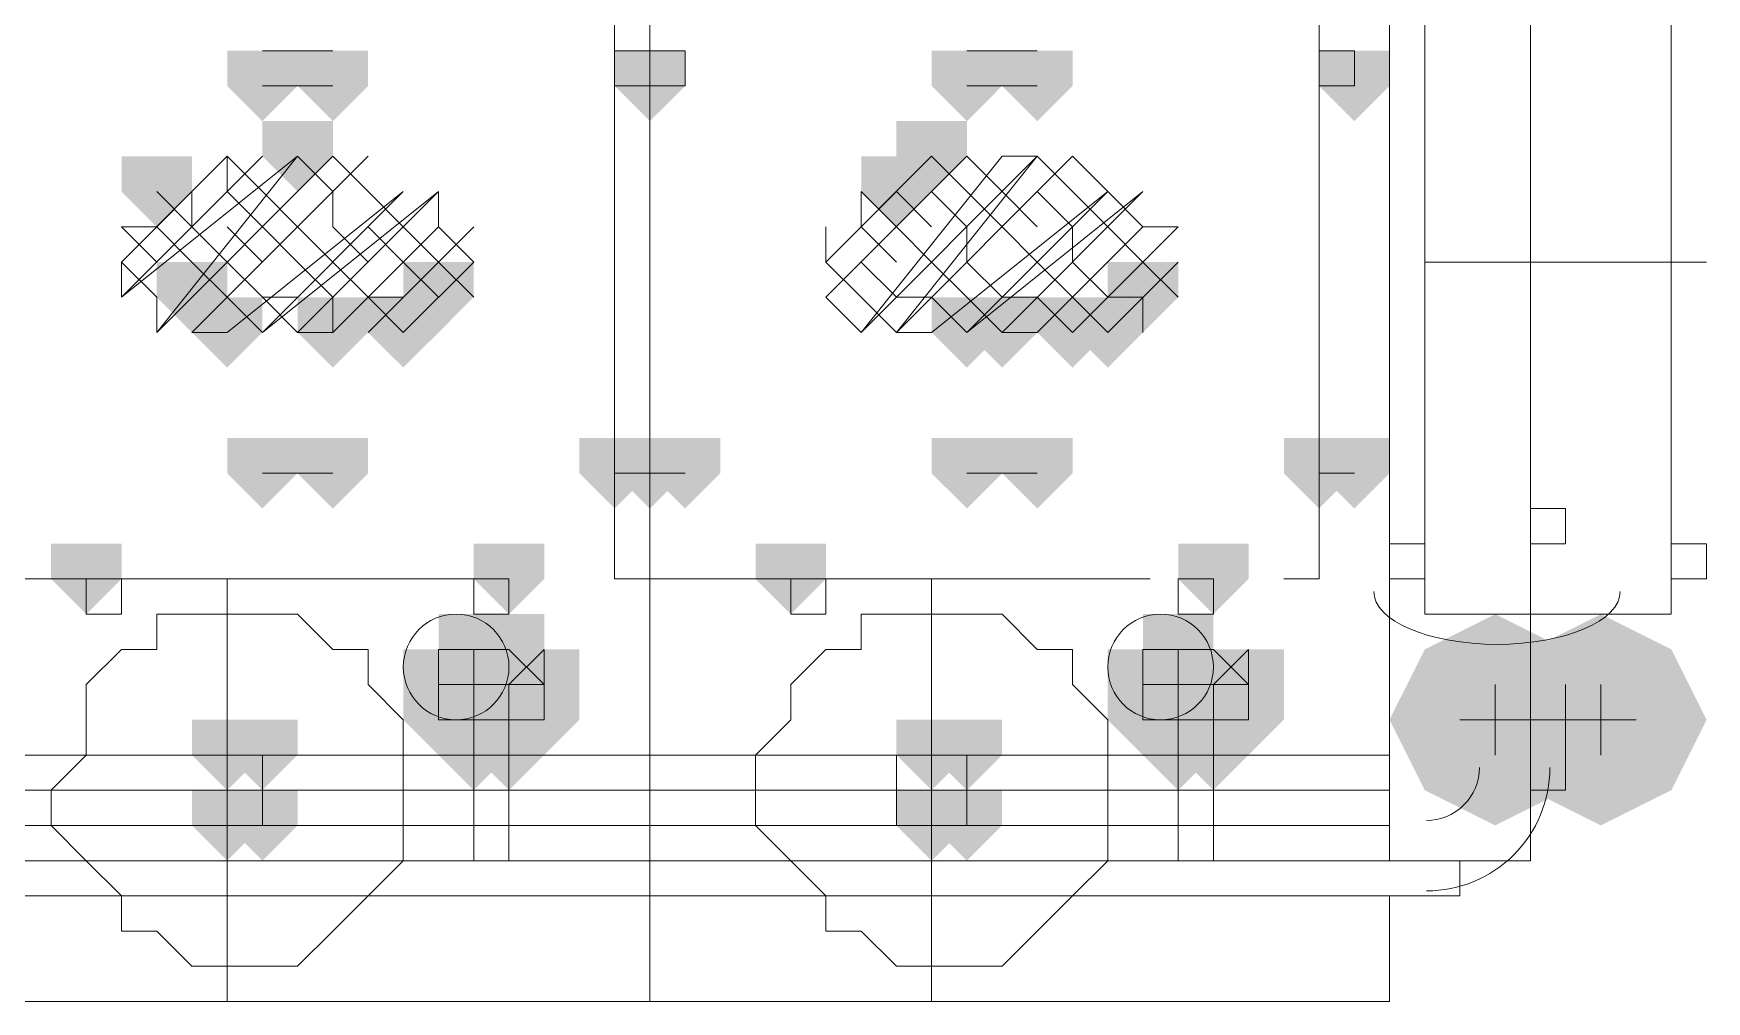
# Model space of a CAD drawing. Header units: millimetres. Extents: x 2315 to 4619, y 1334 to 1897.
# Drawn here: x 3948.507 to 3951.408, y 1525.449 to 1527.128 of the extents above; entities that cross this region are included whole.
import ezdxf

# ---------------------------------------------------------------- set-up
doc = ezdxf.new("R2010")
doc.units = ezdxf.units.MM
doc.linetypes.add('PDF_IMPORT', pattern=[1, 0.8, -0.2])
for name, color, linetype in [('PDF_3中心线层', 1, 'Continuous'), ('PDF_4虚线层', 2, 'Continuous'), ('PDF_5剖面线层', 2, 'Continuous'), ('PDF_剖面线层', 4, 'Continuous'), ('PDF_粗实线层', 7, 'Continuous'), ('PDF_细实线层', 7, 'Continuous')]:
    doc.layers.add(name, color=color, linetype=linetype)

msp = doc.modelspace()

# ---------------------------------------------------------------- hatches: boundary and pattern name
at = {"layer": 'PDF_3中心线层', "transparency": 33554559}
for points in [[(3949.576, 1527.0979), (3949.515, 1527.0979), (3949.515, 1527.0368), (3949.576, 1526.9757), (3949.6371, 1527.0368), (3949.6371, 1527.0979)], [(3949.576, 1527.0979), (3949.515, 1527.0979), (3949.515, 1527.0368), (3949.576, 1526.9757), (3949.6371, 1527.0368), (3949.6371, 1527.0979)], [(3949.576, 1526.426), (3949.515, 1526.426), (3949.515, 1526.3649), (3949.576, 1526.3038), (3949.6371, 1526.3649), (3949.6371, 1526.426)], [(3949.576, 1526.426), (3949.515, 1526.426), (3949.515, 1526.3649), (3949.576, 1526.3038), (3949.6371, 1526.3649), (3949.6371, 1526.426)], [(3949.576, 1526.426), (3949.515, 1526.426), (3949.515, 1526.3649), (3949.576, 1526.3038), (3949.6371, 1526.3649), (3949.6371, 1526.426)], [(3949.576, 1526.426), (3949.515, 1526.426), (3949.515, 1526.3649), (3949.576, 1526.3038), (3949.6371, 1526.3649), (3949.6371, 1526.426)], [(3950.7977, 1526.426), (3950.7366, 1526.426), (3950.7366, 1526.3649), (3950.7977, 1526.3038), (3950.8587, 1526.3649), (3950.8587, 1526.426)], [(3950.7977, 1526.426), (3950.7366, 1526.426), (3950.7366, 1526.3649), (3950.7977, 1526.3038), (3950.8587, 1526.3649), (3950.8587, 1526.426)], [(3948.5987, 1526.2428), (3948.5377, 1526.2428), (3948.5377, 1526.1817), (3948.5987, 1526.1206), (3948.6598, 1526.1817), (3948.6598, 1526.2428)], [(3948.5987, 1526.2428), (3948.5377, 1526.2428), (3948.5377, 1526.1817), (3948.5987, 1526.1206), (3948.6598, 1526.1817), (3948.6598, 1526.2428)], [(3948.5987, 1526.2428), (3948.5377, 1526.2428), (3948.5377, 1526.1817), (3948.5987, 1526.1206), (3948.6598, 1526.1817), (3948.6598, 1526.2428)], [(3948.5987, 1526.2428), (3948.5377, 1526.2428), (3948.5377, 1526.1817), (3948.5987, 1526.1206), (3948.6598, 1526.1817), (3948.6598, 1526.2428)], [(3949.3317, 1526.2428), (3949.2706, 1526.2428), (3949.2706, 1526.1817), (3949.3317, 1526.1206), (3949.3928, 1526.1817), (3949.3928, 1526.2428)], [(3949.3317, 1526.2428), (3949.2706, 1526.2428), (3949.2706, 1526.1817), (3949.3317, 1526.1206), (3949.3928, 1526.1817), (3949.3928, 1526.2428)], [(3949.8204, 1526.2428), (3949.7593, 1526.2428), (3949.7593, 1526.1817), (3949.8204, 1526.1206), (3949.8814, 1526.1817), (3949.8814, 1526.2428)], [(3949.8204, 1526.2428), (3949.7593, 1526.2428), (3949.7593, 1526.1817), (3949.8204, 1526.1206), (3949.8814, 1526.1817), (3949.8814, 1526.2428)], [(3949.8204, 1526.2428), (3949.7593, 1526.2428), (3949.7593, 1526.1817), (3949.8204, 1526.1206), (3949.8814, 1526.1817), (3949.8814, 1526.2428)], [(3949.8204, 1526.2428), (3949.7593, 1526.2428), (3949.7593, 1526.1817), (3949.8204, 1526.1206), (3949.8814, 1526.1817), (3949.8814, 1526.2428)], [(3950.5533, 1526.2428), (3950.4923, 1526.2428), (3950.4923, 1526.1817), (3950.5533, 1526.1206), (3950.6144, 1526.1817), (3950.6144, 1526.2428)], [(3950.5533, 1526.2428), (3950.4923, 1526.2428), (3950.4923, 1526.1817), (3950.5533, 1526.1206), (3950.6144, 1526.1817), (3950.6144, 1526.2428)], [(3950.4923, 1525.9984), (3950.4312, 1525.9984), (3950.4312, 1525.9374), (3950.4923, 1525.8763), (3950.5533, 1525.9374), (3950.5533, 1525.9984)]]:
    msp.add_hatch(color=256, dxfattribs=at).paths.add_polyline_path(points)
at = {"layer": 'PDF_4虚线层', "transparency": 33554559}
for points in [[(3949.2706, 1526.0595), (3949.2096, 1526.0595), (3949.2096, 1525.9984), (3949.2706, 1525.9374), (3949.3317, 1525.9984), (3949.3317, 1526.0595)], [(3950.4923, 1526.0595), (3950.4312, 1526.0595), (3950.4312, 1525.9984), (3950.4923, 1525.9374), (3950.5533, 1525.9984), (3950.5533, 1526.0595)]]:
    msp.add_hatch(color=256, dxfattribs=at).paths.add_polyline_path(points)
at = {"layer": 'PDF_5剖面线层', "transparency": 33554559}
for points in [[(3948.9652, 1526.9757), (3948.9041, 1526.9757), (3948.9041, 1526.9147), (3948.9652, 1526.8536), (3949.0263, 1526.9147), (3949.0263, 1526.9757)], [(3950.0647, 1526.9757), (3950.0036, 1526.9757), (3950.0036, 1526.9147), (3950.0647, 1526.8536), (3950.1258, 1526.9147), (3950.1258, 1526.9757)], [(3948.7209, 1526.9147), (3948.6598, 1526.9147), (3948.6598, 1526.8536), (3948.7209, 1526.7925), (3948.782, 1526.8536), (3948.782, 1526.9147)], [(3950.0036, 1526.9147), (3949.9425, 1526.9147), (3949.9425, 1526.8536), (3950.0036, 1526.7925), (3950.0647, 1526.8536), (3950.0647, 1526.9147)], [(3948.782, 1526.7314), (3948.7209, 1526.7314), (3948.7209, 1526.6703), (3948.782, 1526.6092), (3948.8431, 1526.6703), (3948.8431, 1526.7314)], [(3949.2096, 1526.7314), (3949.1485, 1526.7314), (3949.1485, 1526.6703), (3949.2096, 1526.6092), (3949.2706, 1526.6703), (3949.2706, 1526.7314)], [(3950.4312, 1526.7314), (3950.3701, 1526.7314), (3950.3701, 1526.6703), (3950.4312, 1526.6092), (3950.4923, 1526.6703), (3950.4923, 1526.7314)], [(3948.8431, 1526.6703), (3948.782, 1526.6703), (3948.782, 1526.6092), (3948.8431, 1526.5482), (3948.9041, 1526.6092), (3948.9041, 1526.6703)], [(3949.0263, 1526.6703), (3948.9652, 1526.6703), (3948.9652, 1526.6092), (3949.0263, 1526.5482), (3949.0874, 1526.6092), (3949.0874, 1526.6703)], [(3949.1485, 1526.6703), (3949.0874, 1526.6703), (3949.0874, 1526.6092), (3949.1485, 1526.5482), (3949.2096, 1526.6092), (3949.2096, 1526.6703)], [(3950.1258, 1526.6703), (3950.0647, 1526.6703), (3950.0647, 1526.6092), (3950.1258, 1526.5482), (3950.1868, 1526.6092), (3950.1868, 1526.6703)], [(3950.1868, 1526.6703), (3950.1258, 1526.6703), (3950.1258, 1526.6092), (3950.1868, 1526.5482), (3950.2479, 1526.6092), (3950.2479, 1526.6703)], [(3950.309, 1526.6703), (3950.2479, 1526.6703), (3950.2479, 1526.6092), (3950.309, 1526.5482), (3950.3701, 1526.6092), (3950.3701, 1526.6703)], [(3950.3701, 1526.6703), (3950.309, 1526.6703), (3950.309, 1526.6092), (3950.3701, 1526.5482), (3950.4312, 1526.6092), (3950.4312, 1526.6703)]]:
    msp.add_hatch(color=256, dxfattribs=at).paths.add_polyline_path(points)
at = {"layer": 'PDF_粗实线层', "transparency": 33554559}
for points in [[(3951.042, 1526.1206), (3950.9198, 1526.0595), (3950.8587, 1525.9374), (3950.9198, 1525.8152), (3951.042, 1525.7541), (3951.1641, 1525.8152), (3951.2252, 1525.9374), (3951.1641, 1526.0595)], [(3951.042, 1526.1206), (3950.9198, 1526.0595), (3950.8587, 1525.9374), (3950.9198, 1525.8152), (3951.042, 1525.7541), (3951.1641, 1525.8152), (3951.2252, 1525.9374), (3951.1641, 1526.0595)], [(3951.2252, 1526.1206), (3951.1031, 1526.0595), (3951.042, 1525.9374), (3951.1031, 1525.8152), (3951.2252, 1525.7541), (3951.3474, 1525.8152), (3951.4085, 1525.9374), (3951.3474, 1526.0595)], [(3951.2252, 1526.1206), (3951.1031, 1526.0595), (3951.042, 1525.9374), (3951.1031, 1525.8152), (3951.2252, 1525.7541), (3951.3474, 1525.8152), (3951.4085, 1525.9374), (3951.3474, 1526.0595)]]:
    msp.add_hatch(color=256, dxfattribs=at).paths.add_polyline_path(points)
at = {"layer": 'PDF_细实线层', "transparency": 33554559}
for points in [[(3948.9041, 1527.0979), (3948.8431, 1527.0979), (3948.8431, 1527.0368), (3948.9041, 1526.9757), (3948.9652, 1527.0368), (3948.9652, 1527.0979)], [(3949.0263, 1527.0979), (3948.9652, 1527.0979), (3948.9652, 1527.0368), (3949.0263, 1526.9757), (3949.0874, 1527.0368), (3949.0874, 1527.0979)], [(3949.576, 1527.0979), (3949.515, 1527.0979), (3949.515, 1527.0368), (3949.576, 1526.9757), (3949.6371, 1527.0368), (3949.6371, 1527.0979)], [(3950.1258, 1527.0979), (3950.0647, 1527.0979), (3950.0647, 1527.0368), (3950.1258, 1526.9757), (3950.1868, 1527.0368), (3950.1868, 1527.0979)], [(3950.2479, 1527.0979), (3950.1868, 1527.0979), (3950.1868, 1527.0368), (3950.2479, 1526.9757), (3950.309, 1527.0368), (3950.309, 1527.0979)], [(3950.7977, 1527.0979), (3950.7366, 1527.0979), (3950.7366, 1527.0368), (3950.7977, 1526.9757), (3950.8587, 1527.0368), (3950.8587, 1527.0979)], [(3950.7977, 1527.0979), (3950.7366, 1527.0979), (3950.7366, 1527.0368), (3950.7977, 1526.9757), (3950.8587, 1527.0368), (3950.8587, 1527.0979)], [(3948.9041, 1526.426), (3948.8431, 1526.426), (3948.8431, 1526.3649), (3948.9041, 1526.3038), (3948.9652, 1526.3649), (3948.9652, 1526.426)], [(3949.0263, 1526.426), (3948.9652, 1526.426), (3948.9652, 1526.3649), (3949.0263, 1526.3038), (3949.0874, 1526.3649), (3949.0874, 1526.426)], [(3949.515, 1526.426), (3949.4539, 1526.426), (3949.4539, 1526.3649), (3949.515, 1526.3038), (3949.576, 1526.3649), (3949.576, 1526.426)], [(3949.515, 1526.426), (3949.4539, 1526.426), (3949.4539, 1526.3649), (3949.515, 1526.3038), (3949.576, 1526.3649), (3949.576, 1526.426)], [(3949.576, 1526.426), (3949.515, 1526.426), (3949.515, 1526.3649), (3949.576, 1526.3038), (3949.6371, 1526.3649), (3949.6371, 1526.426)], [(3949.6371, 1526.426), (3949.576, 1526.426), (3949.576, 1526.3649), (3949.6371, 1526.3038), (3949.6982, 1526.3649), (3949.6982, 1526.426)], [(3949.6371, 1526.426), (3949.576, 1526.426), (3949.576, 1526.3649), (3949.6371, 1526.3038), (3949.6982, 1526.3649), (3949.6982, 1526.426)], [(3950.1258, 1526.426), (3950.0647, 1526.426), (3950.0647, 1526.3649), (3950.1258, 1526.3038), (3950.1868, 1526.3649), (3950.1868, 1526.426)], [(3950.2479, 1526.426), (3950.1868, 1526.426), (3950.1868, 1526.3649), (3950.2479, 1526.3038), (3950.309, 1526.3649), (3950.309, 1526.426)], [(3950.7366, 1526.426), (3950.6755, 1526.426), (3950.6755, 1526.3649), (3950.7366, 1526.3038), (3950.7977, 1526.3649), (3950.7977, 1526.426)], [(3950.7977, 1526.426), (3950.7366, 1526.426), (3950.7366, 1526.3649), (3950.7977, 1526.3038), (3950.8587, 1526.3649), (3950.8587, 1526.426)], [(3950.7977, 1526.426), (3950.7366, 1526.426), (3950.7366, 1526.3649), (3950.7977, 1526.3038), (3950.8587, 1526.3649), (3950.8587, 1526.426)], [(3948.5987, 1526.2428), (3948.5377, 1526.2428), (3948.5377, 1526.1817), (3948.5987, 1526.1206), (3948.6598, 1526.1817), (3948.6598, 1526.2428)], [(3949.3317, 1526.2428), (3949.2706, 1526.2428), (3949.2706, 1526.1817), (3949.3317, 1526.1206), (3949.3928, 1526.1817), (3949.3928, 1526.2428)], [(3949.8204, 1526.2428), (3949.7593, 1526.2428), (3949.7593, 1526.1817), (3949.8204, 1526.1206), (3949.8814, 1526.1817), (3949.8814, 1526.2428)], [(3950.5533, 1526.2428), (3950.4923, 1526.2428), (3950.4923, 1526.1817), (3950.5533, 1526.1206), (3950.6144, 1526.1817), (3950.6144, 1526.2428)], [(3949.2706, 1526.1206), (3949.2096, 1526.1206), (3949.2096, 1526.0595), (3949.2706, 1525.9984), (3949.3317, 1526.0595), (3949.3317, 1526.1206)], [(3949.2706, 1526.1206), (3949.2096, 1526.1206), (3949.2096, 1526.0595), (3949.2706, 1525.9984), (3949.3317, 1526.0595), (3949.3317, 1526.1206)], [(3949.2706, 1526.1206), (3949.2096, 1526.1206), (3949.2096, 1526.0595), (3949.2706, 1525.9984), (3949.3317, 1526.0595), (3949.3317, 1526.1206)], [(3949.2706, 1526.1206), (3949.2096, 1526.1206), (3949.2096, 1526.0595), (3949.2706, 1525.9984), (3949.3317, 1526.0595), (3949.3317, 1526.1206)], [(3949.3317, 1526.1206), (3949.2706, 1526.1206), (3949.2706, 1526.0595), (3949.3317, 1525.9984), (3949.3928, 1526.0595), (3949.3928, 1526.1206)], [(3950.4923, 1526.1206), (3950.4312, 1526.1206), (3950.4312, 1526.0595), (3950.4923, 1525.9984), (3950.5533, 1526.0595), (3950.5533, 1526.1206)], [(3950.4923, 1526.1206), (3950.4312, 1526.1206), (3950.4312, 1526.0595), (3950.4923, 1525.9984), (3950.5533, 1526.0595), (3950.5533, 1526.1206)], [(3950.4923, 1526.1206), (3950.4312, 1526.1206), (3950.4312, 1526.0595), (3950.4923, 1525.9984), (3950.5533, 1526.0595), (3950.5533, 1526.1206)], [(3950.4923, 1526.1206), (3950.4312, 1526.1206), (3950.4312, 1526.0595), (3950.4923, 1525.9984), (3950.5533, 1526.0595), (3950.5533, 1526.1206)], [(3950.4923, 1526.1206), (3950.4312, 1526.1206), (3950.4312, 1526.0595), (3950.4923, 1525.9984), (3950.5533, 1526.0595), (3950.5533, 1526.1206)], [(3950.4923, 1526.1206), (3950.4312, 1526.1206), (3950.4312, 1526.0595), (3950.4923, 1525.9984), (3950.5533, 1526.0595), (3950.5533, 1526.1206)], [(3950.4923, 1526.1206), (3950.4312, 1526.1206), (3950.4312, 1526.0595), (3950.4923, 1525.9984), (3950.5533, 1526.0595), (3950.5533, 1526.1206)], [(3949.2096, 1526.0595), (3949.1485, 1526.0595), (3949.1485, 1525.9984), (3949.2096, 1525.9374), (3949.2706, 1525.9984), (3949.2706, 1526.0595)], [(3949.2096, 1526.0595), (3949.1485, 1526.0595), (3949.1485, 1525.9984), (3949.2096, 1525.9374), (3949.2706, 1525.9984), (3949.2706, 1526.0595)], [(3949.2096, 1526.0595), (3949.1485, 1526.0595), (3949.1485, 1525.9984), (3949.2096, 1525.9374), (3949.2706, 1525.9984), (3949.2706, 1526.0595)], [(3949.2096, 1526.0595), (3949.1485, 1526.0595), (3949.1485, 1525.9984), (3949.2096, 1525.9374), (3949.2706, 1525.9984), (3949.2706, 1526.0595)], [(3949.2096, 1526.0595), (3949.1485, 1526.0595), (3949.1485, 1525.9984), (3949.2096, 1525.9374), (3949.2706, 1525.9984), (3949.2706, 1526.0595)], [(3949.2706, 1526.0595), (3949.2096, 1526.0595), (3949.2096, 1525.9984), (3949.2706, 1525.9374), (3949.3317, 1525.9984), (3949.3317, 1526.0595)], [(3949.2706, 1526.0595), (3949.2096, 1526.0595), (3949.2096, 1525.9984), (3949.2706, 1525.9374), (3949.3317, 1525.9984), (3949.3317, 1526.0595)], [(3949.2706, 1526.0595), (3949.2096, 1526.0595), (3949.2096, 1525.9984), (3949.2706, 1525.9374), (3949.3317, 1525.9984), (3949.3317, 1526.0595)], [(3949.2706, 1526.0595), (3949.2096, 1526.0595), (3949.2096, 1525.9984), (3949.2706, 1525.9374), (3949.3317, 1525.9984), (3949.3317, 1526.0595)], [(3949.3317, 1526.0595), (3949.2706, 1526.0595), (3949.2706, 1525.9984), (3949.3317, 1525.9374), (3949.3928, 1525.9984), (3949.3928, 1526.0595)], [(3949.3317, 1526.0595), (3949.2706, 1526.0595), (3949.2706, 1525.9984), (3949.3317, 1525.9374), (3949.3928, 1525.9984), (3949.3928, 1526.0595)], [(3949.3928, 1526.0595), (3949.3317, 1526.0595), (3949.3317, 1525.9984), (3949.3928, 1525.9374), (3949.4539, 1525.9984), (3949.4539, 1526.0595)], [(3949.3928, 1526.0595), (3949.3317, 1526.0595), (3949.3317, 1525.9984), (3949.3928, 1525.9374), (3949.4539, 1525.9984), (3949.4539, 1526.0595)], [(3949.3928, 1526.0595), (3949.3317, 1526.0595), (3949.3317, 1525.9984), (3949.3928, 1525.9374), (3949.4539, 1525.9984), (3949.4539, 1526.0595)], [(3950.4312, 1526.0595), (3950.3701, 1526.0595), (3950.3701, 1525.9984), (3950.4312, 1525.9374), (3950.4923, 1525.9984), (3950.4923, 1526.0595)], [(3950.4312, 1526.0595), (3950.3701, 1526.0595), (3950.3701, 1525.9984), (3950.4312, 1525.9374), (3950.4923, 1525.9984), (3950.4923, 1526.0595)], [(3950.4312, 1526.0595), (3950.3701, 1526.0595), (3950.3701, 1525.9984), (3950.4312, 1525.9374), (3950.4923, 1525.9984), (3950.4923, 1526.0595)], [(3950.4312, 1526.0595), (3950.3701, 1526.0595), (3950.3701, 1525.9984), (3950.4312, 1525.9374), (3950.4923, 1525.9984), (3950.4923, 1526.0595)], [(3950.4312, 1526.0595), (3950.3701, 1526.0595), (3950.3701, 1525.9984), (3950.4312, 1525.9374), (3950.4923, 1525.9984), (3950.4923, 1526.0595)], [(3950.4923, 1526.0595), (3950.4312, 1526.0595), (3950.4312, 1525.9984), (3950.4923, 1525.9374), (3950.5533, 1525.9984), (3950.5533, 1526.0595)], [(3950.4923, 1526.0595), (3950.4312, 1526.0595), (3950.4312, 1525.9984), (3950.4923, 1525.9374), (3950.5533, 1525.9984), (3950.5533, 1526.0595)], [(3950.4923, 1526.0595), (3950.4312, 1526.0595), (3950.4312, 1525.9984), (3950.4923, 1525.9374), (3950.5533, 1525.9984), (3950.5533, 1526.0595)], [(3950.4923, 1526.0595), (3950.4312, 1526.0595), (3950.4312, 1525.9984), (3950.4923, 1525.9374), (3950.5533, 1525.9984), (3950.5533, 1526.0595)], [(3950.5533, 1526.0595), (3950.4923, 1526.0595), (3950.4923, 1525.9984), (3950.5533, 1525.9374), (3950.6144, 1525.9984), (3950.6144, 1526.0595)], [(3950.5533, 1526.0595), (3950.4923, 1526.0595), (3950.4923, 1525.9984), (3950.5533, 1525.9374), (3950.6144, 1525.9984), (3950.6144, 1526.0595)], [(3950.6144, 1526.0595), (3950.5533, 1526.0595), (3950.5533, 1525.9984), (3950.6144, 1525.9374), (3950.6755, 1525.9984), (3950.6755, 1526.0595)], [(3950.6144, 1526.0595), (3950.5533, 1526.0595), (3950.5533, 1525.9984), (3950.6144, 1525.9374), (3950.6755, 1525.9984), (3950.6755, 1526.0595)], [(3950.6144, 1526.0595), (3950.5533, 1526.0595), (3950.5533, 1525.9984), (3950.6144, 1525.9374), (3950.6755, 1525.9984), (3950.6755, 1526.0595)], [(3949.2096, 1525.9984), (3949.1485, 1525.9984), (3949.1485, 1525.9374), (3949.2096, 1525.8763), (3949.2706, 1525.9374), (3949.2706, 1525.9984)], [(3949.2096, 1525.9984), (3949.1485, 1525.9984), (3949.1485, 1525.9374), (3949.2096, 1525.8763), (3949.2706, 1525.9374), (3949.2706, 1525.9984)], [(3949.2096, 1525.9984), (3949.1485, 1525.9984), (3949.1485, 1525.9374), (3949.2096, 1525.8763), (3949.2706, 1525.9374), (3949.2706, 1525.9984)], [(3949.2096, 1525.9984), (3949.1485, 1525.9984), (3949.1485, 1525.9374), (3949.2096, 1525.8763), (3949.2706, 1525.9374), (3949.2706, 1525.9984)], [(3949.2096, 1525.9984), (3949.1485, 1525.9984), (3949.1485, 1525.9374), (3949.2096, 1525.8763), (3949.2706, 1525.9374), (3949.2706, 1525.9984)], [(3949.2096, 1525.9984), (3949.1485, 1525.9984), (3949.1485, 1525.9374), (3949.2096, 1525.8763), (3949.2706, 1525.9374), (3949.2706, 1525.9984)], [(3949.2096, 1525.9984), (3949.1485, 1525.9984), (3949.1485, 1525.9374), (3949.2096, 1525.8763), (3949.2706, 1525.9374), (3949.2706, 1525.9984)], [(3949.2706, 1525.9984), (3949.2096, 1525.9984), (3949.2096, 1525.9374), (3949.2706, 1525.8763), (3949.3317, 1525.9374), (3949.3317, 1525.9984)], [(3949.2706, 1525.9984), (3949.2096, 1525.9984), (3949.2096, 1525.9374), (3949.2706, 1525.8763), (3949.3317, 1525.9374), (3949.3317, 1525.9984)], [(3949.2706, 1525.9984), (3949.2096, 1525.9984), (3949.2096, 1525.9374), (3949.2706, 1525.8763), (3949.3317, 1525.9374), (3949.3317, 1525.9984)], [(3949.3317, 1525.9984), (3949.2706, 1525.9984), (3949.2706, 1525.9374), (3949.3317, 1525.8763), (3949.3928, 1525.9374), (3949.3928, 1525.9984)], [(3949.3317, 1525.9984), (3949.2706, 1525.9984), (3949.2706, 1525.9374), (3949.3317, 1525.8763), (3949.3928, 1525.9374), (3949.3928, 1525.9984)], [(3949.3928, 1525.9984), (3949.3317, 1525.9984), (3949.3317, 1525.9374), (3949.3928, 1525.8763), (3949.4539, 1525.9374), (3949.4539, 1525.9984)], [(3949.3928, 1525.9984), (3949.3317, 1525.9984), (3949.3317, 1525.9374), (3949.3928, 1525.8763), (3949.4539, 1525.9374), (3949.4539, 1525.9984)], [(3949.3928, 1525.9984), (3949.3317, 1525.9984), (3949.3317, 1525.9374), (3949.3928, 1525.8763), (3949.4539, 1525.9374), (3949.4539, 1525.9984)], [(3949.3928, 1525.9984), (3949.3317, 1525.9984), (3949.3317, 1525.9374), (3949.3928, 1525.8763), (3949.4539, 1525.9374), (3949.4539, 1525.9984)], [(3950.4312, 1525.9984), (3950.3701, 1525.9984), (3950.3701, 1525.9374), (3950.4312, 1525.8763), (3950.4923, 1525.9374), (3950.4923, 1525.9984)], [(3950.4312, 1525.9984), (3950.3701, 1525.9984), (3950.3701, 1525.9374), (3950.4312, 1525.8763), (3950.4923, 1525.9374), (3950.4923, 1525.9984)], [(3950.4312, 1525.9984), (3950.3701, 1525.9984), (3950.3701, 1525.9374), (3950.4312, 1525.8763), (3950.4923, 1525.9374), (3950.4923, 1525.9984)], [(3950.4312, 1525.9984), (3950.3701, 1525.9984), (3950.3701, 1525.9374), (3950.4312, 1525.8763), (3950.4923, 1525.9374), (3950.4923, 1525.9984)], [(3950.4312, 1525.9984), (3950.3701, 1525.9984), (3950.3701, 1525.9374), (3950.4312, 1525.8763), (3950.4923, 1525.9374), (3950.4923, 1525.9984)], [(3950.4312, 1525.9984), (3950.3701, 1525.9984), (3950.3701, 1525.9374), (3950.4312, 1525.8763), (3950.4923, 1525.9374), (3950.4923, 1525.9984)], [(3950.4312, 1525.9984), (3950.3701, 1525.9984), (3950.3701, 1525.9374), (3950.4312, 1525.8763), (3950.4923, 1525.9374), (3950.4923, 1525.9984)], [(3950.4923, 1525.9984), (3950.4312, 1525.9984), (3950.4312, 1525.9374), (3950.4923, 1525.8763), (3950.5533, 1525.9374), (3950.5533, 1525.9984)], [(3950.4923, 1525.9984), (3950.4312, 1525.9984), (3950.4312, 1525.9374), (3950.4923, 1525.8763), (3950.5533, 1525.9374), (3950.5533, 1525.9984)], [(3950.4923, 1525.9984), (3950.4312, 1525.9984), (3950.4312, 1525.9374), (3950.4923, 1525.8763), (3950.5533, 1525.9374), (3950.5533, 1525.9984)], [(3950.4923, 1525.9984), (3950.4312, 1525.9984), (3950.4312, 1525.9374), (3950.4923, 1525.8763), (3950.5533, 1525.9374), (3950.5533, 1525.9984)], [(3950.5533, 1525.9984), (3950.4923, 1525.9984), (3950.4923, 1525.9374), (3950.5533, 1525.8763), (3950.6144, 1525.9374), (3950.6144, 1525.9984)], [(3950.5533, 1525.9984), (3950.4923, 1525.9984), (3950.4923, 1525.9374), (3950.5533, 1525.8763), (3950.6144, 1525.9374), (3950.6144, 1525.9984)], [(3950.6144, 1525.9984), (3950.5533, 1525.9984), (3950.5533, 1525.9374), (3950.6144, 1525.8763), (3950.6755, 1525.9374), (3950.6755, 1525.9984)], [(3950.6144, 1525.9984), (3950.5533, 1525.9984), (3950.5533, 1525.9374), (3950.6144, 1525.8763), (3950.6755, 1525.9374), (3950.6755, 1525.9984)], [(3950.6144, 1525.9984), (3950.5533, 1525.9984), (3950.5533, 1525.9374), (3950.6144, 1525.8763), (3950.6755, 1525.9374), (3950.6755, 1525.9984)], [(3950.6144, 1525.9984), (3950.5533, 1525.9984), (3950.5533, 1525.9374), (3950.6144, 1525.8763), (3950.6755, 1525.9374), (3950.6755, 1525.9984)], [(3950.9809, 1525.9984), (3950.9198, 1525.9984), (3950.9198, 1525.9374), (3950.9809, 1525.8763), (3951.042, 1525.9374), (3951.042, 1525.9984)], [(3950.9809, 1525.9984), (3950.9198, 1525.9984), (3950.9198, 1525.9374), (3950.9809, 1525.8763), (3951.042, 1525.9374), (3951.042, 1525.9984)], [(3951.2863, 1525.9984), (3951.2252, 1525.9984), (3951.2252, 1525.9374), (3951.2863, 1525.8763), (3951.3474, 1525.9374), (3951.3474, 1525.9984)], [(3951.2863, 1525.9984), (3951.2252, 1525.9984), (3951.2252, 1525.9374), (3951.2863, 1525.8763), (3951.3474, 1525.9374), (3951.3474, 1525.9984)], [(3948.8431, 1525.9374), (3948.782, 1525.9374), (3948.782, 1525.8763), (3948.8431, 1525.8152), (3948.9041, 1525.8763), (3948.9041, 1525.9374)], [(3948.9041, 1525.9374), (3948.8431, 1525.9374), (3948.8431, 1525.8763), (3948.9041, 1525.8152), (3948.9652, 1525.8763), (3948.9652, 1525.9374)], [(3949.2706, 1525.9374), (3949.2096, 1525.9374), (3949.2096, 1525.8763), (3949.2706, 1525.8152), (3949.3317, 1525.8763), (3949.3317, 1525.9374)], [(3949.2706, 1525.9374), (3949.2096, 1525.9374), (3949.2096, 1525.8763), (3949.2706, 1525.8152), (3949.3317, 1525.8763), (3949.3317, 1525.9374)], [(3949.2706, 1525.9374), (3949.2096, 1525.9374), (3949.2096, 1525.8763), (3949.2706, 1525.8152), (3949.3317, 1525.8763), (3949.3317, 1525.9374)], [(3949.3317, 1525.9374), (3949.2706, 1525.9374), (3949.2706, 1525.8763), (3949.3317, 1525.8152), (3949.3928, 1525.8763), (3949.3928, 1525.9374)], [(3950.0647, 1525.9374), (3950.0036, 1525.9374), (3950.0036, 1525.8763), (3950.0647, 1525.8152), (3950.1258, 1525.8763), (3950.1258, 1525.9374)], [(3950.1258, 1525.9374), (3950.0647, 1525.9374), (3950.0647, 1525.8763), (3950.1258, 1525.8152), (3950.1868, 1525.8763), (3950.1868, 1525.9374)], [(3950.4923, 1525.9374), (3950.4312, 1525.9374), (3950.4312, 1525.8763), (3950.4923, 1525.8152), (3950.5533, 1525.8763), (3950.5533, 1525.9374)], [(3950.4923, 1525.9374), (3950.4312, 1525.9374), (3950.4312, 1525.8763), (3950.4923, 1525.8152), (3950.5533, 1525.8763), (3950.5533, 1525.9374)], [(3950.4923, 1525.9374), (3950.4312, 1525.9374), (3950.4312, 1525.8763), (3950.4923, 1525.8152), (3950.5533, 1525.8763), (3950.5533, 1525.9374)], [(3950.4923, 1525.9374), (3950.4312, 1525.9374), (3950.4312, 1525.8763), (3950.4923, 1525.8152), (3950.5533, 1525.8763), (3950.5533, 1525.9374)], [(3950.5533, 1525.9374), (3950.4923, 1525.9374), (3950.4923, 1525.8763), (3950.5533, 1525.8152), (3950.6144, 1525.8763), (3950.6144, 1525.9374)], [(3948.8431, 1525.8152), (3948.782, 1525.8152), (3948.782, 1525.7541), (3948.8431, 1525.693), (3948.9041, 1525.7541), (3948.9041, 1525.8152)], [(3948.9041, 1525.8152), (3948.8431, 1525.8152), (3948.8431, 1525.7541), (3948.9041, 1525.693), (3948.9652, 1525.7541), (3948.9652, 1525.8152)], [(3950.0647, 1525.8152), (3950.0036, 1525.8152), (3950.0036, 1525.7541), (3950.0647, 1525.693), (3950.1258, 1525.7541), (3950.1258, 1525.8152)], [(3950.1258, 1525.8152), (3950.0647, 1525.8152), (3950.0647, 1525.7541), (3950.1258, 1525.693), (3950.1868, 1525.7541), (3950.1868, 1525.8152)]]:
    msp.add_hatch(color=256, dxfattribs=at).paths.add_polyline_path(points)

# ---------------------------------------------------------------- linework, layer by layer
at = {"layer": 'PDF_3中心线层', "lineweight": 18}
for points in [[(3951.1031, 1527.4033), (3951.1031, 1525.8763)], [(3950.9198, 1526.7314), (3951.4085, 1526.7314)], [(3951.1641, 1526.3038), (3951.1031, 1526.3038)], [(3948.8431, 1526.1817), (3948.8431, 1525.4487)], [(3950.0647, 1526.1817), (3950.0647, 1525.4487)], [(3949.2706, 1526.0595), (3949.2706, 1525.693)], [(3950.4923, 1526.0595), (3950.4923, 1525.693)], [(3949.3928, 1525.9984), (3949.2096, 1525.9984)], [(3950.6144, 1525.9984), (3950.4312, 1525.9984)], [(3951.042, 1525.8763), (3951.042, 1525.9984)], [(3951.2252, 1525.8763), (3951.2252, 1525.9984)], [(3949.3317, 1525.9374), (3949.2706, 1525.9374)], [(3951.1031, 1525.9374), (3951.1031, 1525.8152), (3951.1031, 1525.9374)], [(3942.9182, 1525.693), (3950.9809, 1525.693), (3951.042, 1525.693), (3951.1031, 1525.693), (3951.1031, 1525.7541), (3951.1031, 1525.8152)], [(3948.5377, 1525.8152), (3949.2096, 1525.8152)], [(3949.7593, 1525.8152), (3950.4312, 1525.8152)]]:
    msp.add_lwpolyline(points, dxfattribs=at)
for points in [[(3949.576, 1527.0979), (3949.576, 1527.0368)], [(3950.7977, 1527.0979), (3950.7977, 1527.0368), (3950.7366, 1527.0368), (3950.7977, 1527.0368)], [(3950.7977, 1527.0979), (3950.7977, 1527.0368), (3950.7366, 1527.0368), (3950.7977, 1527.0368)], [(3950.7977, 1526.3649), (3950.7366, 1526.3649)], [(3949.2706, 1526.1817), (3949.3317, 1526.1817)], [(3950.4923, 1526.1817), (3950.5533, 1526.1817)], [(3949.2706, 1526.0595), (3949.2096, 1526.0595), (3949.2096, 1525.9984), (3949.2096, 1525.9374), (3949.2706, 1525.9374), (3949.2706, 1525.8763), (3949.3317, 1525.8763), (3949.3317, 1525.9374), (3949.3928, 1525.9374), (3949.3928, 1525.9984), (3949.3317, 1526.0595)], [(3950.4923, 1526.0595), (3950.4312, 1526.0595), (3950.4312, 1525.9984), (3950.4312, 1525.9374), (3950.4923, 1525.9374), (3950.4923, 1525.8763), (3950.5533, 1525.8763), (3950.5533, 1525.9374), (3950.6144, 1525.9374), (3950.6144, 1525.9984), (3950.5533, 1526.0595)], [(3948.8431, 1525.8763), (3948.9041, 1525.8763), (3948.9041, 1525.7541), (3948.8431, 1525.7541)], [(3950.0647, 1525.8763), (3950.1258, 1525.8763), (3950.1258, 1525.7541), (3950.0647, 1525.7541)]]:
    msp.add_lwpolyline(points, close=True, dxfattribs=at)
at = {"layer": 'PDF_4虚线层', "lineweight": 18}
for points in [[(3949.576, 1528.4417), (3949.576, 1525.4487)], [(3942.1852, 1525.8763), (3950.8587, 1525.8763)], [(3942.1852, 1525.8152), (3950.8587, 1525.8152)]]:
    msp.add_lwpolyline(points, dxfattribs=at)
for points in [[(3948.8431, 1526.1206), (3948.782, 1526.1206), (3948.7209, 1526.1206), (3948.7209, 1526.0595), (3948.6598, 1526.0595), (3948.5987, 1525.9984), (3948.5987, 1525.9374), (3948.5987, 1525.8763), (3948.5377, 1525.8152), (3948.5377, 1525.7541), (3948.5987, 1525.693), (3948.6598, 1525.6319), (3948.6598, 1525.5709), (3948.7209, 1525.5709), (3948.782, 1525.5098), (3948.8431, 1525.5098), (3948.9041, 1525.5098), (3948.9652, 1525.5098), (3949.0263, 1525.5709), (3949.0874, 1525.6319), (3949.1485, 1525.693), (3949.1485, 1525.7541), (3949.1485, 1525.8152), (3949.1485, 1525.8763), (3949.1485, 1525.9374), (3949.0874, 1525.9984), (3949.0874, 1526.0595), (3949.0263, 1526.0595), (3948.9652, 1526.1206), (3948.9041, 1526.1206)], [(3950.0647, 1526.1206), (3950.0036, 1526.1206), (3949.9425, 1526.1206), (3949.9425, 1526.0595), (3949.8814, 1526.0595), (3949.8204, 1525.9984), (3949.8204, 1525.9374), (3949.7593, 1525.8763), (3949.7593, 1525.8152), (3949.7593, 1525.7541), (3949.8204, 1525.693), (3949.8814, 1525.6319), (3949.8814, 1525.5709), (3949.9425, 1525.5709), (3950.0036, 1525.5098), (3950.0647, 1525.5098), (3950.1258, 1525.5098), (3950.1868, 1525.5098), (3950.2479, 1525.5709), (3950.309, 1525.6319), (3950.3701, 1525.693), (3950.3701, 1525.7541), (3950.3701, 1525.8152), (3950.3701, 1525.8763), (3950.3701, 1525.9374), (3950.309, 1525.9984), (3950.309, 1526.0595), (3950.2479, 1526.0595), (3950.1868, 1526.1206), (3950.1258, 1526.1206)]]:
    msp.add_lwpolyline(points, close=True, dxfattribs=at)
at = {"layer": 'PDF_5剖面线层', "lineweight": 13}
for points in [[(3948.7209, 1526.8536), (3948.782, 1526.7925), (3948.782, 1526.8536), (3948.6598, 1526.7314), (3948.8431, 1526.9147), (3948.8431, 1526.8536), (3948.9041, 1526.7925), (3948.9652, 1526.7314), (3949.0263, 1526.6703), (3949.0263, 1526.6092)], [(3948.9041, 1526.9147), (3948.6598, 1526.6703), (3948.9652, 1526.9147), (3948.7209, 1526.6092), (3949.0263, 1526.9147), (3949.0874, 1526.8536), (3949.1485, 1526.7925), (3949.2096, 1526.7314), (3949.2706, 1526.6703)], [(3948.782, 1526.6092), (3949.0874, 1526.9147), (3948.782, 1526.6092)], [(3949.0874, 1526.6703), (3949.0263, 1526.7314), (3948.9652, 1526.7925), (3948.9041, 1526.8536), (3948.8431, 1526.9147)], [(3949.0874, 1526.7314), (3949.0263, 1526.7925), (3949.0263, 1526.8536), (3948.9652, 1526.9147)], [(3950.0647, 1526.7925), (3950.0036, 1526.8536), (3949.8814, 1526.7314), (3950.0647, 1526.9147), (3950.1258, 1526.8536), (3950.1868, 1526.7925), (3950.2479, 1526.7314)], [(3949.8814, 1526.6703), (3950.1258, 1526.9147), (3949.8814, 1526.6703)], [(3950.4923, 1526.6703), (3950.4312, 1526.7314), (3950.3701, 1526.7925), (3950.309, 1526.8536), (3950.2479, 1526.9147), (3950.1868, 1526.9147), (3949.9425, 1526.6092), (3950.2479, 1526.9147), (3950.0036, 1526.6092), (3950.309, 1526.9147), (3950.3701, 1526.8536), (3950.4312, 1526.7925), (3950.4923, 1526.7925), (3950.309, 1526.6092), (3950.2479, 1526.6703), (3950.1868, 1526.6703), (3950.1258, 1526.7314), (3950.1258, 1526.7925), (3950.0647, 1526.8536)], [(3950.2479, 1526.7925), (3950.1868, 1526.8536), (3950.1258, 1526.9147)], [(3948.782, 1526.6092), (3948.8431, 1526.6092), (3949.1485, 1526.8536), (3948.9041, 1526.6092), (3949.2096, 1526.8536), (3948.9652, 1526.6092), (3948.9041, 1526.6703), (3948.8431, 1526.7314), (3948.782, 1526.7925)], [(3948.9652, 1526.7925), (3948.9041, 1526.8536)], [(3949.1485, 1526.7925), (3949.0874, 1526.8536)], [(3949.2096, 1526.7925), (3949.2096, 1526.8536)], [(3949.8814, 1526.7925), (3949.8814, 1526.7314), (3949.9425, 1526.6703), (3950.0036, 1526.6092), (3950.0647, 1526.6092), (3950.3701, 1526.8536), (3950.1258, 1526.6092), (3950.4312, 1526.8536), (3950.1868, 1526.6092), (3950.2479, 1526.6092), (3950.4312, 1526.7925)], [(3950.0036, 1526.7314), (3949.9425, 1526.7925), (3949.9425, 1526.8536), (3950.0036, 1526.7925), (3950.0647, 1526.7314)], [(3950.4312, 1526.6092), (3950.4312, 1526.6703), (3950.3701, 1526.6703), (3950.309, 1526.7314), (3950.309, 1526.7925), (3950.2479, 1526.8536)], [(3948.7209, 1526.7314), (3948.6598, 1526.7925), (3948.7209, 1526.7925), (3948.782, 1526.7314), (3948.8431, 1526.6703), (3948.9041, 1526.6092)], [(3948.9041, 1526.7314), (3948.8431, 1526.7925)], [(3948.9652, 1526.6092), (3949.0263, 1526.6092), (3949.2096, 1526.7925), (3949.2706, 1526.7314), (3949.1485, 1526.6092), (3949.0874, 1526.6703), (3949.1485, 1526.6703)], [(3949.0874, 1526.6092), (3949.2706, 1526.7925)], [(3949.2096, 1526.6703), (3949.1485, 1526.7314), (3949.0874, 1526.7925)], [(3950.1868, 1526.6092), (3950.1258, 1526.6703), (3950.0647, 1526.7314), (3950.0036, 1526.7925)], [(3950.1868, 1526.7925), (3950.2479, 1526.7314), (3950.309, 1526.6703), (3950.3701, 1526.6092), (3950.4923, 1526.7314)], [(3950.4312, 1526.7314), (3950.3701, 1526.7925)], [(3948.7209, 1526.6092), (3948.7209, 1526.6703), (3948.6598, 1526.7314), (3948.6598, 1526.6703)], [(3950.1258, 1526.6092), (3950.0647, 1526.6703), (3950.0036, 1526.6703), (3949.9425, 1526.7314)], [(3948.9652, 1526.6703), (3948.9041, 1526.6703)], [(3949.9425, 1526.6092), (3949.8814, 1526.6703)]]:
    msp.add_lwpolyline(points, dxfattribs=at)
at = {"layer": 'PDF_5剖面线层', "lineweight": 0}
for points in [[(3951.1031, 1525.9374), (3951.1031, 1525.9374), (3951.1031, 1525.9374)], [(3951.2252, 1525.9374), (3951.2252, 1525.9374), (3951.2252, 1525.9374)]]:
    msp.add_lwpolyline(points, close=True, dxfattribs=at)
msp.add_lwpolyline([(3951.2252, 1525.9374), (3951.2252, 1525.9374), (3951.2252, 1525.9374)], dxfattribs=at)
msp.add_lwpolyline([(3951.2252, 1525.9374), (3951.2252, 1525.9374), (3951.2252, 1525.9374)], dxfattribs=at)
at = {"layer": 'PDF_5剖面线层', "transparency": 33554559}
for points in [[(3951.1031, 1525.9374), (3951.042, 1525.9374), (3951.042, 1525.9374)], [(3951.042, 1525.9374), (3951.042, 1525.9374), (3951.1031, 1525.9374)], [(3951.1031, 1525.9374), (3951.042, 1525.9374), (3951.042, 1525.9374)], [(3951.042, 1525.9374), (3951.042, 1525.9374), (3951.1031, 1525.9374)], [(3951.1031, 1525.9374), (3951.042, 1525.9374), (3951.042, 1525.9374)], [(3951.042, 1525.9374), (3951.042, 1525.9374), (3951.1031, 1525.9374)], [(3951.1031, 1525.9374), (3951.042, 1525.9374), (3951.042, 1525.9374)], [(3951.042, 1525.9374), (3951.042, 1525.9374), (3951.1031, 1525.9374)], [(3951.1031, 1525.9374), (3951.2252, 1525.9374), (3951.2252, 1525.9374)], [(3951.2252, 1525.9374), (3951.1031, 1525.9374), (3951.1031, 1525.9374)], [(3951.1031, 1525.9374), (3951.1031, 1525.9374), (3951.2252, 1525.9374)], [(3951.2252, 1525.9374), (3951.1031, 1525.9374), (3951.1031, 1525.9374)], [(3951.2252, 1525.9374), (3951.1031, 1525.9374), (3951.1031, 1525.9374)], [(3951.1031, 1525.9374), (3951.1031, 1525.9374), (3951.2252, 1525.9374)]]:
    msp.add_solid(points, dxfattribs=at)
at = {"layer": 'PDF_剖面线层', "lineweight": 0}
for points in [[(3949.2706, 1526.0595), (3949.2706, 1526.0595)], [(3950.4923, 1526.0595), (3950.4923, 1526.0595)], [(3949.2096, 1525.9984), (3949.2096, 1525.9984)], [(3949.3928, 1525.9984), (3949.3928, 1525.9984)], [(3950.4312, 1525.9984), (3950.4312, 1525.9984)], [(3950.6144, 1525.9984), (3950.6144, 1525.9984)], [(3949.2096, 1525.9374), (3949.2096, 1525.9374)], [(3949.3928, 1525.9374), (3949.3928, 1525.9374)], [(3950.4312, 1525.9374), (3950.4312, 1525.9374)], [(3950.6144, 1525.9374), (3950.6144, 1525.9374)], [(3949.2706, 1525.8763), (3949.2706, 1525.8763)], [(3950.4923, 1525.8763), (3950.4923, 1525.8763)]]:
    msp.add_lwpolyline(points, dxfattribs=at)
at = {"layer": 'PDF_细实线层', "lineweight": 18}
for points in [[(3950.8587, 1525.6319), (3950.8587, 1525.4487), (3942.1852, 1525.4487), (3942.1852, 1528.4417), (3950.8587, 1528.4417), (3950.8587, 1525.693)], [(3951.3474, 1527.4033), (3950.9198, 1527.4033), (3950.9198, 1526.1206), (3951.3474, 1526.1206), (3951.3474, 1527.4033), (3951.1031, 1527.4033)], [(3948.3544, 1526.1817), (3948.3544, 1527.2201), (3949.515, 1527.2201), (3949.515, 1526.1817)], [(3949.576, 1526.1817), (3949.576, 1527.2201), (3950.7366, 1527.2201), (3950.7366, 1526.1817)], [(3948.9041, 1527.0979), (3949.0263, 1527.0979)], [(3950.1258, 1527.0979), (3950.2479, 1527.0979)], [(3949.0263, 1527.0368), (3948.9041, 1527.0368)], [(3950.2479, 1527.0368), (3950.1258, 1527.0368)], [(3948.9041, 1526.3649), (3949.0263, 1526.3649), (3948.9041, 1526.3649)], [(3949.6371, 1526.3649), (3949.515, 1526.3649), (3949.6371, 1526.3649)], [(3949.6371, 1526.3649), (3949.515, 1526.3649), (3949.6371, 1526.3649)], [(3950.1258, 1526.3649), (3950.2479, 1526.3649), (3950.1258, 1526.3649)], [(3950.8587, 1526.2428), (3950.9198, 1526.2428)], [(3951.3474, 1526.2428), (3951.4085, 1526.2428), (3951.4085, 1526.1817), (3951.3474, 1526.1817)], [(3950.8587, 1526.1817), (3950.9198, 1526.1817)], [(3949.2096, 1525.9984), (3949.2096, 1526.0595), (3949.2096, 1525.9984)], [(3950.4312, 1525.9984), (3950.4312, 1526.0595), (3950.4312, 1525.9984)], [(3949.2706, 1525.9984), (3949.3317, 1525.9984)], [(3950.4923, 1525.9984), (3950.5533, 1525.9984)], [(3951.1031, 1525.9984), (3951.1031, 1525.9374), (3951.1031, 1525.8152), (3951.1641, 1525.8152), (3951.1641, 1525.9374), (3951.1641, 1525.9984)], [(3949.2706, 1525.9374), (3949.3317, 1525.9374)], [(3950.4923, 1525.9374), (3950.5533, 1525.9374)], [(3950.8587, 1525.8763), (3942.1852, 1525.8763), (3950.8587, 1525.8763)], [(3943.0404, 1525.693), (3946.8274, 1525.693), (3946.8274, 1525.8763), (3946.8885, 1525.8763), (3946.8885, 1525.693), (3948.049, 1525.693), (3948.049, 1525.8763), (3948.1101, 1525.8763), (3948.1101, 1525.693), (3949.2706, 1525.693), (3949.2706, 1525.8763), (3949.3317, 1525.8763), (3949.3317, 1525.693), (3950.4923, 1525.693), (3950.4923, 1525.8763), (3950.5533, 1525.8763), (3950.5533, 1525.693), (3950.9809, 1525.693), (3950.9809, 1525.6319), (3943.0404, 1525.6319)], [(3942.1852, 1525.8152), (3950.8587, 1525.8152)], [(3948.8431, 1525.8152), (3948.8431, 1525.8152)], [(3950.0647, 1525.8152), (3950.0647, 1525.8152)], [(3942.1852, 1525.7541), (3950.8587, 1525.7541)], [(3949.2706, 1525.7541), (3949.2706, 1525.7541)], [(3950.4923, 1525.7541), (3950.4923, 1525.7541)]]:
    msp.add_lwpolyline(points, dxfattribs=at)
for points in [[(3949.6371, 1527.0979), (3949.6371, 1527.0368), (3949.515, 1527.0368), (3949.515, 1527.0979)], [(3949.6371, 1527.0979), (3949.6371, 1527.0368), (3949.515, 1527.0368), (3949.515, 1527.0979)], [(3950.7977, 1527.0979), (3950.7366, 1527.0979), (3950.7366, 1527.0368), (3950.7977, 1527.0368)], [(3950.7977, 1527.0979), (3950.7366, 1527.0979), (3950.7366, 1527.0368), (3950.7977, 1527.0368)], [(3950.7977, 1526.3649), (3950.7366, 1526.3649)], [(3951.1641, 1526.2428), (3951.1031, 1526.2428), (3951.1031, 1526.3038), (3951.1641, 1526.3038)], [(3948.6598, 1526.1206), (3948.6598, 1526.1817), (3948.5987, 1526.1817), (3948.5987, 1526.1206)], [(3949.2706, 1526.1206), (3949.2706, 1526.1817), (3949.3317, 1526.1817), (3949.3317, 1526.1206)], [(3949.8814, 1526.1206), (3949.8814, 1526.1817), (3949.8204, 1526.1817), (3949.8204, 1526.1206)], [(3950.4923, 1526.1206), (3950.4923, 1526.1817), (3950.5533, 1526.1817), (3950.5533, 1526.1206)], [(3949.2706, 1526.0595), (3949.3317, 1526.0595)], [(3949.3317, 1525.9984), (3949.3928, 1525.9984), (3949.3928, 1526.0595)], [(3950.5533, 1525.9984), (3950.6144, 1525.9984), (3950.6144, 1526.0595)], [(3949.3317, 1525.9374), (3949.3317, 1525.9984), (3949.2706, 1525.9984), (3949.2706, 1525.9374)], [(3950.5533, 1525.9374), (3950.5533, 1525.9984), (3950.4923, 1525.9984), (3950.4923, 1525.9374)], [(3949.2706, 1525.9374), (3949.2706, 1525.8763), (3949.3317, 1525.8763), (3949.3317, 1525.9374)], [(3949.3317, 1525.9374), (3949.3928, 1525.9374)], [(3950.4923, 1525.9374), (3950.4923, 1525.8763)], [(3950.5533, 1525.9374), (3950.6144, 1525.9374)], [(3951.2252, 1525.9374), (3951.1031, 1525.9374), (3951.2863, 1525.9374), (3950.9809, 1525.9374), (3951.1031, 1525.9374), (3951.042, 1525.9374), (3951.1031, 1525.9374), (3950.9809, 1525.9374), (3951.2863, 1525.9374), (3951.1031, 1525.9374)], [(3948.8431, 1525.8763), (3948.9041, 1525.8763), (3948.9041, 1525.7541), (3948.8431, 1525.7541)], [(3950.0036, 1525.8763), (3950.1258, 1525.8763), (3950.1258, 1525.7541), (3950.0036, 1525.7541)]]:
    msp.add_lwpolyline(points, close=True, dxfattribs=at)
at = {"layer": 'PDF_细实线层', "linetype": 'PDF_IMPORT', "lineweight": 18, "ltscale": 1.160541}
msp.add_lwpolyline([(3947.1939, 1526.1817), (3950.7366, 1526.1817)], dxfattribs=at)
at = {"layer": 'PDF_细实线层', "lineweight": 18}
for centre in [(3949.2401, 1526.029), (3950.4617, 1526.029)]:
    msp.add_circle(centre, 0.0916, dxfattribs=at)
for radius in [0.2138, 0.0916]:
    msp.add_arc((3950.923, 1525.8544), radius, 269.9999, 0.0001, dxfattribs=at)
for points in [[(3950.8314, 1526.1599), (3950.8314, 1526.1093), (3950.9271, 1526.0682), (3951.0452, 1526.0682)], [(3951.0452, 1526.0682), (3951.1632, 1526.0682), (3951.2589, 1526.1093), (3951.2589, 1526.1599)]]:
    msp.add_open_spline(points, degree=3, dxfattribs=at)

doc.saveas('drawing.dxf')
